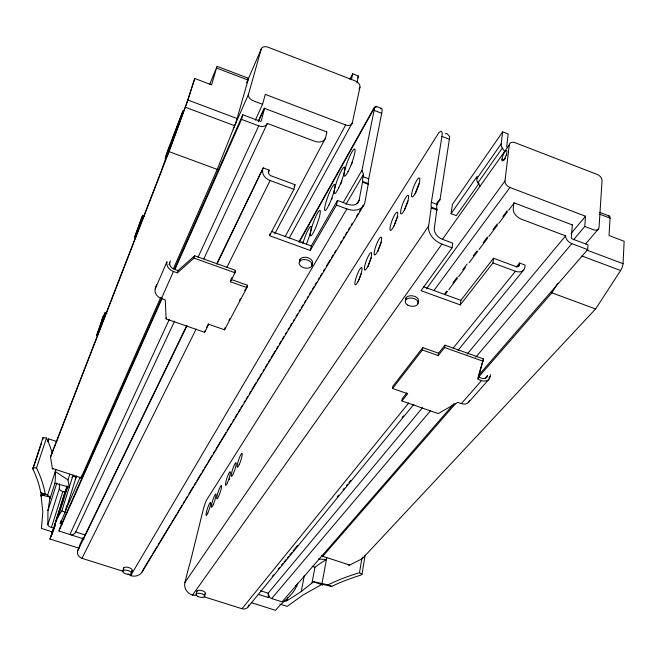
<?xml version="1.0" encoding="UTF-8"?>
<svg xmlns="http://www.w3.org/2000/svg" width="657" height="657" viewBox="0 0 657 657"><rect width="100%" height="100%" fill="white"/><g stroke="black" fill="none" stroke-linecap="round" stroke-linejoin="round"><path stroke-width="0.99" d="M53.636 527.982L51.435 527.497A4.517 1.979 16.3 0 1 47.846 524.647L47.953 510.604L50.096 497.127A362.845 16.203 14.9 0 0 47.559 495.312A362.081 16.17 14.9 0 0 45.177 493.99L40.783 492.89A287.084 120.412 21.4 0 0 32.85 468.975L42.976 437.636L46.516 437.964A287.561 125.684 21.8 0 1 52.264 453.19M47.854 524.647L59.344 488.652L59.45 483.831M347.988 564.741L349.696 565.036L362.253 558.713L595.595 308.962L620.635 270.512A6.233 2.242 -67.1 0 0 623.041 263.695L624.15 241.275L609.039 235.543L610.049 218.14A6.143 2.07 -66.8 0 0 608.596 216.128M42.869 439.64L42.976 437.636M48.61 440.354L48.7 438.884L56.954 441.594M478.863 375.024L587.687 249.619L588.015 244.847L572.214 238.893A1.059 0.731 37.6 0 1 571.327 237.744L572.346 224.842M584.771 226.451L585.502 216.227L509.947 187.475A6.061 4.139 35 0 1 504.97 180.987L509.298 144.852A5.938 3.975 34.4 0 1 515.154 142.725L597.082 174.392A5.897 3.876 36.8 0 1 602.042 180.65L599.061 227.281A6.061 4.082 37.8 0 1 593.37 229.712L584.771 226.451L573.52 239.78M518.02 266.709L519.309 265.108L519.531 263.022L525.099 265.083L524.877 267.177A9.625 6.816 37 0 1 515.425 271.267L453.182 348.079M513.897 202.685L513.24 208.491A9.921 6.841 35.9 0 0 521.412 219.2L565.603 235.863A7.441 5.092 37.6 0 0 571.836 243.657L587.687 249.619M488.833 377.972L490.188 376.436L490.409 374.539M490.188 376.436A8.664 6.513 39.5 0 1 481.548 380.6L477.902 379.311L483.429 358.878L444.97 345.147L438.531 353.228L438.186 355.593L422.41 349.984L392.558 388.459L407.677 393.74L401.903 400.959L438.211 413.59L457.822 402.363L461.37 403.612A8.418 6.439 39.7 0 0 469.64 400.491M478 378.522L478.189 376.954L481.827 378.243A5.724 4.303 39.5 0 0 487.543 375.492L484.841 378.563M445.503 133.765A16.524 3.466 -68.4 0 1 447.277 134.069A20.252 10.726 89 0 1 449.618 136.656A16.515 3.49 -68.4 0 1 449.388 139.268L439.993 199.72L437.34 202.036L436.962 204.393A17.41 3.917 -68.7 0 0 436.913 209.279L434.326 228.143A10.348 7.424 34.3 0 0 442.621 239.403L452.73 243.147L452.049 247.82L421.03 290.673L460.261 304.914L492.955 262.956L493.522 258.258L515.934 266.561A3.441 2.439 37 0 0 519.309 265.108M504.56 151.439L502.342 148.063A7.859 5.281 34.2 0 1 501.16 143.899L502.662 131.876L508.19 134.02L506.736 146.051A1.708 1.15 34.2 0 0 506.99 146.954M480.045 186.087L477.926 182.794A7.605 5.248 34.3 0 1 476.834 178.696L477.154 176.314L451.072 213.689L456.295 215.644L479.052 183.336M460.261 304.914L460.886 300.323L493.522 258.258M438.186 355.593L444.641 347.528L444.97 345.147M451.072 213.689L452.451 204.352L502.662 131.876M422.41 349.984L422.771 347.619L438.531 353.228M401.903 400.959L402.273 398.668L406.888 392.878M417.704 304.372L417.951 302.844M184.872 582.57L428.643 226.033L431.296 207.177A17.427 3.852 -68.7 0 1 431.378 202.299L441.923 136.41A16.532 3.408 -68.5 0 0 440.182 131.72L438.901 132.615L206.355 500.404A10.734 1.503 -71.8 0 0 202.997 510.522L190.3 561.998A10.923 1.528 -72.2 0 1 188.74 567.361L184.872 582.57A10.512 9.502 37.1 0 0 192.509 595.119L196.509 595.39M284.292 601.155A4.353 1.881 11.7 0 0 287.076 600.679L301.251 591.546L313.561 581.765A315.204 17.854 19.8 0 1 322.02 583.523A314.604 17.821 19.9 0 1 327.983 584.894A258.258 104.02 7.3 0 1 359.486 572.723L361.843 558.565M362.253 558.713L362.516 557.136M405.673 300.027L406.051 297.744M313.561 581.765L322.71 585.034L321.634 584.139A6.759 0.427 20.5 0 1 321.987 584.204A309.455 17.525 19.9 0 1 331.752 586.414A253.98 102.262 7.3 0 1 360.66 575.195L361.982 574.3L365.144 555.099M392.558 388.459L392.935 386.16L422.771 347.619M41.67 494.048L41.128 495.936L41.112 494.647M322.02 583.523L326.759 557.571M312.018 582.899L314.949 567.27A254.85 106.935 7.1 0 1 326.406 559.542L318.308 558.984M301.251 591.546L304.298 575.68M251.5 602.715L275.603 610.337C282.436 601.114 294.673 594.955 297.539 583.137M128.033 574.021L130.677 575.655L346.904 208.926A16.753 12.179 30.7 0 0 364.906 202.356L368.331 183.623A17.567 3.039 -69.2 0 1 368.725 178.819L381.709 113.308A16.655 2.685 -69.1 0 0 380.608 108.832M287.076 600.679L287.626 597.927M357.014 203.727L359.116 200.204L362.615 181.48A17.575 2.965 -69.3 0 1 363.034 176.692L363.51 174.343L361.925 170.409L374.12 110.392A16.671 2.595 -69.1 0 0 374.515 107.805A20.539 4.238 -49.5 0 1 376.568 106.902A16.671 2.62 -69.1 0 0 375.204 106.754L374.112 107.74L298.91 242.047M258.341 594.363L268.105 597.468L268.688 594.667M53.488 529.14C47.649 545.836 55.254 526.996 55.188 523.563L67.129 485.769M289.269 237.982L352.324 122.818L359.97 87.217A6.061 4.139 29.1 0 0 355.281 80.934L268.064 47.214A6.151 4.213 26.2 0 0 261.207 49.103L246.539 82.938M269.978 233.876L269.534 235.691L310.293 250.481L336.491 205.074L337.476 200.442L347.865 204.286A10.471 7.613 30.7 0 0 359.116 200.204M356.981 82.946L358.476 76.04L352.727 73.806L349.885 79.234M351.421 79.727L352.727 73.806M311.771 266.126L312.272 263.859M310.293 250.481L311.311 245.948L337.476 200.442M326.882 131.868L325.585 137.576A10.175 7.219 28.6 0 1 314.473 141.198L267.325 123.434A7.736 5.519 26.5 0 1 258.751 125.865L241.505 119.377L242.803 114.753L260 121.233A1.109 0.788 26.5 0 0 261.231 120.855L264.615 108.306M299.411 261.667L299.929 259.4M204.565 596.663L205.263 593.69M196.213 594.035L196.928 591.054M269.534 235.691L293.909 189.331L295.018 184.707L271.308 175.92A3.54 2.595 27.6 0 1 268.656 172.15L269.181 170.106L263.243 167.896L216.703 263.81M80.983 477.458L80.852 478.255L160.546 297.818M156.588 284.374L155.208 288.949A8.73 6.956 24.3 0 0 161.441 298.549L165.268 299.888L166.114 318.908L204.631 332.311L208.721 324.271L224.563 329.806L246.958 287.626L247.549 285.286L231.009 279.406L231.929 277.599M224.563 329.806L225.154 327.523M246.958 287.626L230.402 281.746L234.992 272.737L235.6 270.388L194.644 255.762L178.047 270.553L177.365 272.869L173.423 271.472A8.993 7.046 24.6 0 1 166.977 261.658L155.208 288.949M217.007 264.04L263.243 167.896M230.402 281.746L230.804 280.186M204.631 332.311L205.033 330.8M255.343 120.174L262.578 104.315L265.272 94.386L345.672 124.978A6.192 4.32 29.4 0 0 352.324 122.818M131.334 573.594A4.484 1.905 14.6 0 0 125.824 570.112A4.484 1.905 14.6 0 0 124.091 573.044A4.484 1.905 14.6 0 0 131.334 573.594L132.139 570.621M122.826 570.908L123.647 567.944M233.251 128.936L248.535 94.181L261.207 49.103M247.927 78.914A6.422 0.427 -70.2 0 1 248.042 80.055L236.742 119.788A6.545 0.452 -70.3 0 1 234.631 125.717L217.229 169.407L173.374 268.762M177.365 272.869L193.971 258.102L194.644 255.762M478.739 375.048L483.429 358.878M81.107 477.039L81.419 475.972M166.114 318.908L166.55 317.405M53.168 468.704L52.379 468.712L50.548 457.042L51.575 453.921L161.146 171.362L170.738 143.899L165.17 158.28L167.535 150.888L183.016 110.803L173.136 137.05L167.075 156.07L170.032 148.449L186.243 104.496L194.751 78.479L211.546 84.852L217.081 66.324L209.755 84.285M169.03 264.557L170.401 260.821M123.064 571.27L81.985 558.327A6.258 5.716 22.2 0 1 77.657 550.944L80.376 543.536L83.406 537.27L82.445 540.481L186.719 325.601M236.742 119.788L237.12 118.539L187.918 100.036L194.751 78.479M62.095 524.171L60.173 523.555L61.052 520.763M85.394 535.069L75.703 531.981A4.804 4.344 20.2 0 1 69.913 534.502L58.974 531.028L60.091 527.456L161.827 297.654M60.173 523.555L65.166 512.222L76.105 477.261L72.87 475.947L71.983 477.278M79.169 548.234L49.94 538.995L53.373 529.14M51.303 535.356L64.936 492.233L67.293 486.722M53.989 529.197L55.508 524.368M57.331 518.587L59.467 511.836M61.898 504.124L63.425 499.304M65.856 491.592L67.384 486.771M55.188 523.563L58.572 515.761L67.655 486.96M58.572 515.761L61.865 510.916L73.099 475.052M51.435 527.497L62.834 491.551A4.435 2.045 16.5 0 1 59.344 488.652M67.975 479.922L55.262 471.529A287.651 125.618 21.8 0 1 54.925 483.24L69.289 487.157L67.975 479.922L69.757 474.305M142.626 215.348L134.471 237.662L142.626 215.348L144.507 216.022M47.953 510.604L56.888 482.813M187.918 100.036L169.054 151.636L50.548 457.042M49.932 498.753L54.925 483.24M105.005 312.748L96.595 335.596L103.346 315.992L101.178 322.644L105.005 312.748L106.919 313.405M47.559 495.312L55.894 469.583M41.128 494.688L41.752 492.775M41.128 495.936L41.736 494.089M47.756 441.734L48.7 438.884M45.177 493.99A291.946 122.498 21.4 0 0 36.496 467.981L46.516 437.964M32.85 468.975L41.498 443.196M75.391 477.77L76.204 475.89M75.276 479.158L76.105 477.261M49.94 538.995L51.501 535.414M65.979 508.19L67.523 504.675M65.593 510.267L80.047 477.393M174.286 269.518L242.803 114.753M161.441 298.549L173.423 271.472M58.974 531.028L162.09 298.475M174.984 269.411L241.505 119.377M258.267 121.307L264.27 108.265L326.545 131.843M258.447 121.315L264.442 108.265M69.913 534.502L169.276 319.474M198.102 257.109L258.751 125.865M75.703 531.981L174.565 321.207M203.744 258.998L267.325 123.434M77.657 550.944L186.982 325.847M268.278 171.945L269.181 170.106M81.985 558.327L196.172 329.042M226.928 267.292L270.134 180.535A9.921 7.268 27.6 0 1 262.71 169.941M206.602 327.358L208.425 323.786M234.229 273.09L235.6 270.388M294.081 186.498L295.018 184.707M274.815 233.703L325.207 138.652M228.965 320.337L229.917 318.538M239.452 300.569L240.405 298.771M244.691 290.681L245.644 288.883M246.597 287.084L247.549 285.286M357.523 77.838L358.476 76.04M359.001 89.024L359.97 87.217M285.097 236.635L345.672 124.978M299.337 241.965L374.515 107.805M343.332 202.348L361.925 170.409M345.886 204.417L363.51 174.343M151.775 555.379L143.292 569.43A10.586 9.658 29.2 0 1 130.677 575.655M152.835 553.621L157.072 546.591M158.132 544.842L170.861 523.76M171.92 522.003L176.692 514.103M177.751 512.345L181.997 505.323M183.057 503.566L184.642 500.93M185.701 499.172L187.294 496.536M188.888 493.908L193.125 486.878M194.185 485.121L195.778 482.493M196.837 480.735L201.083 473.705M202.142 471.948L203.727 469.32M204.787 467.562L206.914 464.047M207.973 462.29L212.211 455.268M213.27 453.511L214.864 450.874M215.923 449.117L226 432.429M227.059 430.68L231.297 423.65M232.89 421.014L233.949 419.256M235.009 417.507L237.128 413.992M238.195 412.235L239.78 409.598M240.84 407.841L242.433 405.213M244.026 402.577L245.086 400.819M246.145 399.062L247.738 396.426M249.323 393.789L250.917 391.161M251.976 389.404L256.222 382.374M257.281 380.625L258.866 377.989M259.926 376.231L261.519 373.595M263.112 370.959L264.171 369.201M265.231 367.452L267.35 363.937M268.409 362.179L270.002 359.543M271.062 357.786L275.308 350.764M276.367 349.007L277.952 346.37M279.545 343.734L281.139 341.106M282.198 339.349L283.791 336.713M285.376 334.076L286.436 332.319M288.029 329.691L289.088 327.933M290.148 326.176L291.741 323.54M293.334 320.903L294.393 319.146M295.978 316.518L297.572 313.882M299.165 311.246L300.224 309.488M301.284 307.731L302.877 305.094M304.462 302.466L305.521 300.709M307.115 298.073L308.174 296.315M309.233 294.558L311.361 291.051M312.42 289.294L314.005 286.657M315.064 284.9L316.658 282.264M318.251 279.627L319.31 277.878M320.37 276.121L321.963 273.484M323.548 270.848L324.607 269.091M326.2 266.463L330.446 259.433M331.506 257.675L333.091 255.039M334.684 252.411L335.743 250.654M340.515 242.745L341.574 240.996M343.168 238.36L344.227 236.602M345.286 234.845L346.88 232.208M348.473 229.572L349.532 227.823M351.117 225.187L352.177 223.429M356.423 216.399L358.016 213.771M359.601 211.135L360.66 209.378M362.253 206.741L363.313 204.984M142.019 572.173L363.395 205.863M478.641 377.052L551.872 292.833L557.785 283.29M436.544 204.812L439.993 199.72M476.834 178.696L501.16 143.899M477.926 182.794L502.342 148.063M442.358 239.46L509.298 144.852M192.509 595.119L441.915 244.076A16.565 11.883 34.3 0 1 428.643 226.033M426.557 288.653L504.97 180.987M433.891 290.55L509.947 187.475M444.92 293.531L446.768 291.067M452.936 282.871L457.256 277.131M462.807 269.756L467.127 264.015M473.295 255.819L476.998 250.9M483.166 242.704L487.486 236.963M493.037 229.589L497.349 223.848M502.901 216.473L507.22 210.733M445.019 294.689L447.491 291.412M448.731 289.778L457.371 278.305M458.611 276.663L465.402 267.645M469.106 262.734L477.754 251.253M478.986 249.619L487.634 238.146M488.865 236.504L497.513 225.031M498.753 223.396L507.393 211.915M508.633 210.281L514.185 202.906L572.633 225.039M516.312 267.013L519.531 263.022M204.097 596.794L241.99 608.735L408.72 402.955M272.294 576.403L273.591 574.818M278.141 569.249L279.439 567.656M281.385 565.275L282.682 563.681M283.98 562.096L285.935 559.707M287.232 558.122L288.53 556.528M289.827 554.943L291.774 552.553M293.071 550.968L297.621 545.4M337.23 496.914L338.527 495.321M343.069 489.761L344.367 488.167M346.321 485.786L347.619 484.193M348.916 482.599L350.863 480.218M402.158 417.417L403.455 415.832M247.755 607.323L413.91 404.219M458.044 350.271L523.596 270.134M260.435 590.733L268.138 593.181L422.451 407.816M467.102 354.18L565.603 235.863M571.032 233.531L585.502 216.227M268.105 597.468L269.419 595.899M268.138 593.181A4.689 4.131 43.2 0 0 271.67 598.552L430.696 410.526M475.758 357.252L571.836 243.657M585.642 243.854L598.346 229.088M454.012 403.669L282.05 601.845L271.67 598.552M321.873 555.272A4.32 1.002 -72.5 0 0 322.768 556.29L455.794 403.316M461.37 403.612L481.548 380.6M468.646 402.256L488.972 379.278M321.15 584.812L303.049 595.012L287.199 606.362L279.825 604.029M349.031 565.25L349.696 565.036L322.768 556.29M41.12 494.639L44.528 495.058A355.971 15.899 14.9 0 0 40.783 492.89M32.916 467.62L36.496 467.981M295.264 585.732L296.948 586.151M41.301 494.926L50.096 497.127M52.207 531.85L41.448 528.433L42.82 511.951L41.071 495.895M69.511 534.42L84.014 539.019M62.834 491.551L64.936 492.233M81.115 477.787L52.322 468.433L52.461 468.917M178.047 270.553L174.113 269.156A5.938 4.656 24.6 0 1 169.851 262.677M193.971 258.102L234.992 272.737M444.641 347.528L483.141 361.26M271.596 231.51L311.311 245.948M423.666 286.789L460.886 300.323M169.054 151.636L217.229 169.407M551.872 292.833L595.595 308.962M270.134 180.535L293.909 189.331M336.491 205.074L346.904 208.926M441.915 244.076L452.049 247.82M492.955 262.956L515.425 271.267M185.43 107.263L234.631 125.717M581.765 255.926L620.635 270.512M363.034 176.692L368.725 178.819M431.378 202.299L436.962 204.393M362.615 181.48L368.331 183.623M431.296 207.177L436.913 209.279M362.738 182.211L368.462 184.346M431.526 207.932L437.151 210.043M587.021 250.145L623.041 263.695M312.206 566.235L314.949 567.27M262.578 104.315L253.224 100.767A6.324 4.459 26.1 0 1 248.535 94.181M217.081 66.324L248.362 78.265M599.825 212.408L609.326 216.038M216.662 68.082L248.042 80.055M599.562 214.141L610.049 218.14M501.94 159.134L504.297 160.037M374.12 110.392L381.709 113.308M441.923 136.41L449.388 139.268M61.865 510.916L65.166 512.222M376.206 106.352L381.364 108.405M327.983 584.894L331.752 586.414M359.486 572.723L361.982 574.3M405.706 300.257A6.578 4.098 8.5 0 1 412.662 295.839A6.578 4.098 8.5 0 1 418.066 302.089M196.772 591.629A4.427 1.881 13.2 0 1 202.274 590.742A4.427 1.881 13.2 0 1 204.697 594.125M248.921 605.023A6.143 5.486 42.3 0 1 241.99 608.735M229.318 479.438A7.161 1.084 -71.7 0 1 229.671 478.386M377.915 251.5A9.502 1.881 -69.6 0 1 381.315 242.236M368.117 266.602A9.338 1.831 -69.7 0 1 371.46 257.503M358.952 279.989A9.173 1.774 -69.9 0 1 361.358 273.435M415.462 193.61A10.159 2.111 -68.9 0 1 419.109 183.738M394.126 225.721A9.773 1.979 -69.3 0 1 397.912 216.358M404.449 210.593A9.962 2.045 -69.1 0 1 408.022 200.902M505.348 158.945A5.699 1.454 -67.7 0 1 505.57 158.165M506.49 155.701A5.699 1.454 -67.7 0 1 506.867 154.904M302.943 243.098A13.296 1.938 -70.1 0 1 310.901 226.386A13.296 1.938 -70.1 0 1 306.326 244.264M301.136 242.573A13.066 1.881 -70.2 0 1 302.499 243.041M299.838 262.036A6.644 4.229 12.6 0 1 306.786 257.429A6.644 4.229 12.6 0 1 311.853 264.418M123.886 569.2A4.476 1.914 14.6 0 1 128.205 567.385A4.476 1.914 14.6 0 1 131.622 571.081M351.38 164.866A10.241 1.61 -69.4 0 1 352.497 161.893M331.686 199.473A9.855 1.511 -69.7 0 1 332.212 198.036M340.876 183.919A10.044 1.56 -69.6 0 1 341.903 180.995M61.397 523.317A3.893 3.507 19.3 0 1 60.912 521.691M393.609 226.657A9.781 1.955 -69.3 0 0 397.37 212.137A9.781 1.955 -69.3 0 0 390.619 224.99A9.781 1.955 -69.3 0 0 393.609 226.657M404.392 210.018A9.97 2.02 -69.1 0 0 408.169 195.326A9.97 2.02 -69.1 0 0 401.213 208.54A9.97 2.02 -69.1 0 0 404.392 210.018M414.896 193.971A10.167 2.078 -68.9 0 0 419.609 178.17A10.167 2.078 -68.9 0 0 412.563 190.119A10.167 2.078 -68.9 0 0 414.896 193.971M358.032 281.533A9.182 1.749 -69.9 0 0 361.736 267.604A9.182 1.749 -69.9 0 0 355.618 279.332A9.182 1.749 -69.9 0 0 358.032 281.533M367.624 266.734A9.338 1.807 -69.8 0 0 371.345 252.641A9.338 1.807 -69.8 0 0 365.062 264.664A9.338 1.807 -69.8 0 0 367.624 266.734M377.537 251.45A9.502 1.864 -69.6 0 0 381.274 237.193A9.502 1.864 -69.6 0 0 374.81 249.537A9.502 1.864 -69.6 0 0 377.537 251.45M239.23 464.598A7.334 1.125 -71.5 0 0 242.08 453.437A7.334 1.125 -71.5 0 0 237.719 462.988A7.334 1.125 -71.5 0 0 239.23 464.598M227.429 482.813A7.161 1.068 -71.7 0 0 230.254 471.849A7.161 1.068 -71.7 0 0 226.057 481.08A7.161 1.068 -71.7 0 0 227.429 482.813M233.251 473.82A7.243 1.1 -71.6 0 0 236.093 462.758A7.243 1.1 -71.6 0 0 231.814 472.145A7.243 1.1 -71.6 0 0 233.251 473.82M213.164 504.822A6.956 1.002 -71.8 0 0 215.964 494.097A6.956 1.002 -71.8 0 0 211.965 502.942A6.956 1.002 -71.8 0 0 213.164 504.822M218.641 496.372A7.038 1.027 -71.7 0 0 221.45 485.556A7.038 1.027 -71.7 0 0 217.377 494.549A7.038 1.027 -71.7 0 0 218.641 496.372M207.817 513.076A6.874 0.977 -71.8 0 0 210.61 502.433A6.874 0.977 -71.8 0 0 206.676 511.138A6.874 0.977 -71.8 0 0 207.817 513.076M407.915 305.201A6.586 4.098 8.6 0 0 418.213 303.164A6.586 4.098 8.6 0 0 408.974 298.188A6.586 4.098 8.6 0 0 407.915 305.201M197.79 596.384A4.435 1.872 13.2 0 0 204.697 596.392A4.435 1.872 13.2 0 0 198.685 593.255A4.435 1.872 13.2 0 0 197.79 596.384M504.223 159.199A5.699 1.437 -67.7 0 0 506.728 150.453A5.699 1.437 -67.7 0 0 502.342 157.245A5.699 1.437 -67.7 0 0 504.223 159.199M348.005 171.682A14.479 2.234 -69.4 0 0 354.92 149.279A14.479 2.234 -69.4 0 0 345.787 166.689A14.479 2.234 -69.4 0 0 348.005 171.682M314.358 230.582A13.534 1.996 -69.9 0 0 320.033 210.445A13.534 1.996 -69.9 0 0 311.508 228.299A13.534 1.996 -69.9 0 0 314.358 230.582M301.333 266.578A6.652 4.229 12.6 0 0 312.042 265.51A6.652 4.229 12.6 0 0 303.435 259.548A6.652 4.229 12.6 0 0 301.333 266.578M338.725 187.787A14.199 2.168 -69.6 0 0 344.49 167.034A14.199 2.168 -69.6 0 0 335.316 186.169A14.199 2.168 -69.6 0 0 338.725 187.787M328.935 204.976A13.928 2.102 -69.7 0 0 334.668 184.469A13.928 2.102 -69.7 0 0 325.757 203.079A13.928 2.102 -69.7 0 0 328.935 204.976"/></g></svg>
